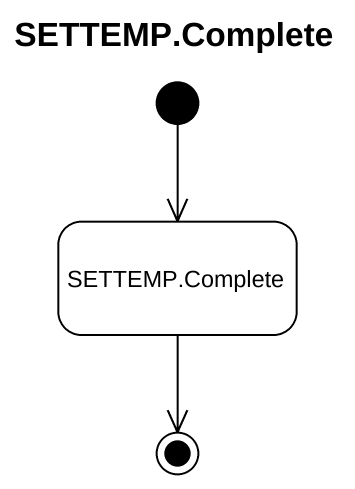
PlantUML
@startuml
title SETTEMP.Complete
hide empty description
state "SETTEMP.Complete" as SETTEMP_Complete
[*] --> SETTEMP_Complete
SETTEMP_Complete --> [*]
@enduml
